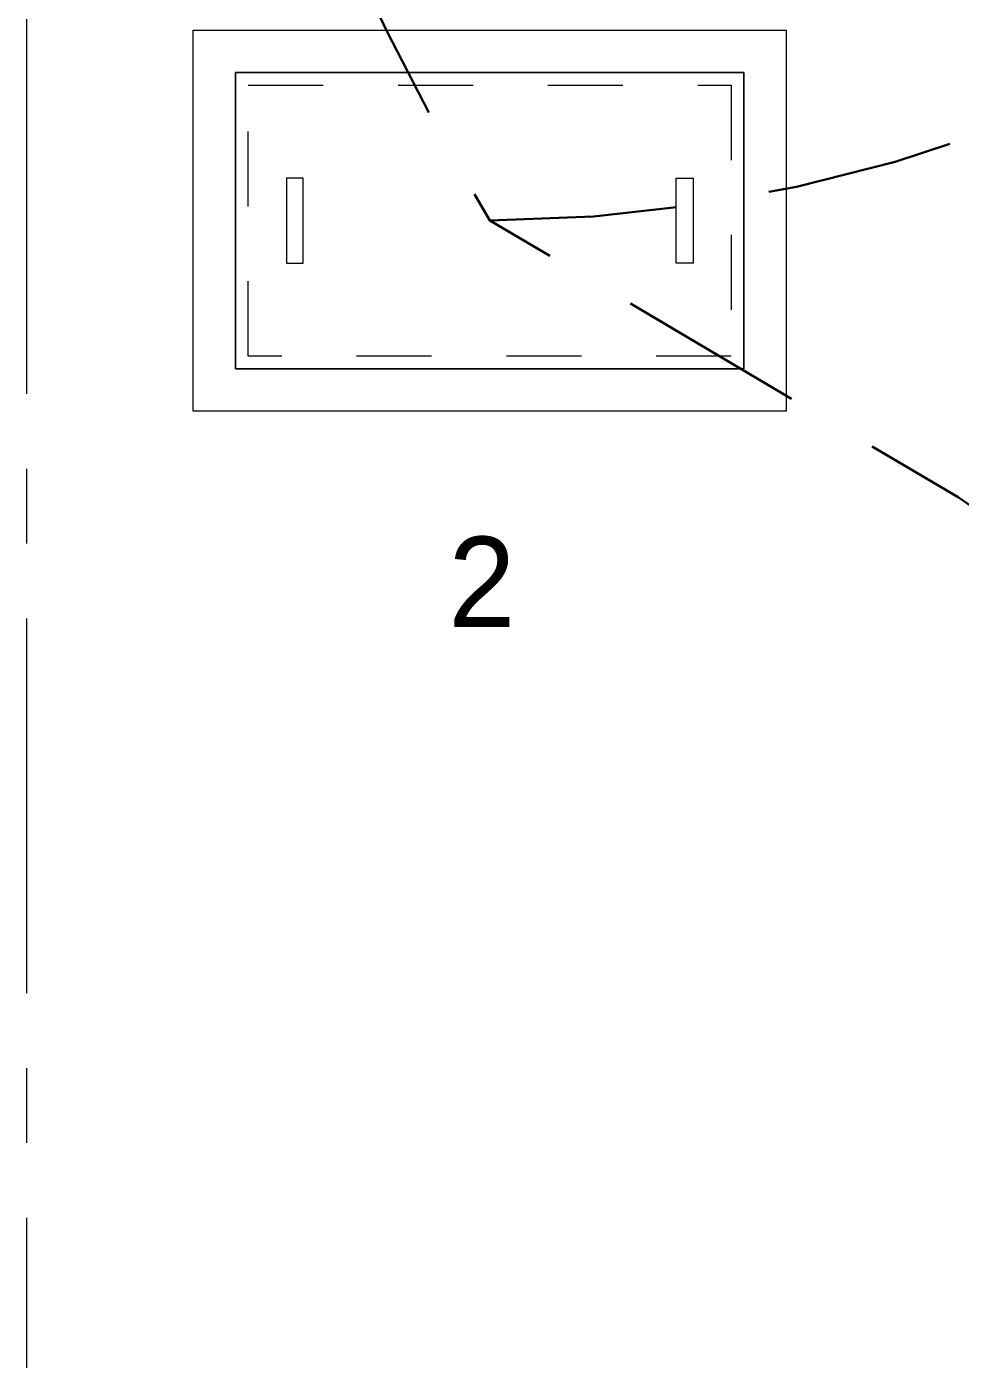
# Model space of a CAD drawing. Header units: inches. Extents: x -19 to 5698, y -728 to 92.
# Drawn here: x 316.543 to 317.789, y 27.622 to 29.401 of the extents above; entities that cross this region are included whole.
import ezdxf

# ---------------------------------------------------------------- set-up
doc = ezdxf.new("R2010")
doc.units = ezdxf.units.IN
doc.header["$MEASUREMENT"] = 0
for name, pattern in [('01 HJ$0$REF - 01 HJ$0$HIDDEN2', [0.1875, 0.125, -0.0625]), ('HIDDEN', [0.375, 0.25, -0.125]), ('HIDDEN2', [0.1875, 0.125, -0.0625]), ('Punto & Raya', [0.65, 0.5, -0.075, 0, -0.075])]:
    doc.linetypes.add(name, pattern=pattern)
for name, color, linetype, lineweight in [('00 APARATOS-ELECTRICOS', 253, 'Continuous', 0), ('00 conduct tomacorr', 120, 'HIDDEN', 30), ('00_IE_Luminarias', 253, 'Continuous', 0), ('CANALES', 104, 'Continuous', 15)]:
    doc.layers.add(name, color=color, linetype=linetype, lineweight=lineweight)
doc.layers.add('Marcador - Secciones', color=7, linetype='Continuous')

# ---------------------------------------------------------------- blocks, each defined once
blk = doc.blocks.new('BUZON TIPO II')
at = {"layer": 'CANALES', "color": 5}
for p, q in [((-0.3, 0.175), (0.3, 0.175)), ((-0.3, -0.175), (-0.3, 0.175)), ((0.3, 0.175), (0.3, -0.175)), ((0.3, -0.175), (-0.3, -0.175))]:
    blk.add_line(p, q, dxfattribs=at)
blk.add_lwpolyline([(-0.35, 0.225), (0.35, 0.225), (0.35, -0.225), (-0.35, -0.225), (-0.35, 0.225)], dxfattribs=at)
at = {"layer": 'CANALES', "color": 3}
for points in [[(-0.3, 0.175), (-0.3, -0.175), (0.3, -0.175), (0.3, 0.175), (-0.3, 0.175)], [(-0.24, 0), (-0.24, 0.05), (-0.22, 0.05), (-0.22, 0), (-0.22, -0.05), (-0.24, -0.05), (-0.24, 0)], [(0.24, 0), (0.24, 0.05), (0.22, 0.05), (0.22, 0), (0.22, -0.05), (0.24, -0.05), (0.24, 0)]]:
    blk.add_lwpolyline(points, dxfattribs=at)
at = {"layer": 'CANALES', "color": 5, "linetype": '01 HJ$0$REF - 01 HJ$0$HIDDEN2', "ltscale": 0.1}
blk.add_lwpolyline([(-0.285, 0.16), (0.285, 0.16), (0.285, -0.16), (-0.285, -0.16), (-0.285, 0.16)], dxfattribs=at)

msp = doc.modelspace()

# ---------------------------------------------------------------- linework, layer by layer
at = {"layer": '00 conduct tomacorr'}
for centre, radius, start, end in [((320.3365, 31.0313, -0.0007), 3.6952, 175.2208, 210.743), ((317.1478, 31.1318, -0.0007), 1.9895, 270.368, 332.99), ((312.5917, 20.6925, -0.0007), 9.606, 353.93021, 61.59973)]:
    msp.add_arc(centre, radius, start, end, dxfattribs=at)
at = {"layer": 'Marcador - Secciones', "color": 251, "linetype": 'Punto & Raya', "lineweight": 13, "true_color": 0x636466}
msp.add_line((316.5425, 46.2111), (316.5425, 0.8878), dxfattribs=at)

# ---------------------------------------------------------------- block references
at = {"layer": '00 APARATOS-ELECTRICOS', "lineweight": 25, "xscale": 1.130955386209125, "yscale": 1.130955386209125, "zscale": 1.130955386209125, "rotation": 180.0000000000012}
msp.add_blockref('BUZON TIPO II', (317.1606, 29.1423, -0.0007), dxfattribs=at)

# ---------------------------------------------------------------- texts
at = {"layer": '00_IE_Luminarias', "color": 240, "linetype": 'HIDDEN2', "true_color": 0xed1f24}
msp.add_text('2', height=0.1204, dxfattribs=at).set_placement((317.1054, 28.6, -5710.8726))

doc.saveas('drawing.dxf')
